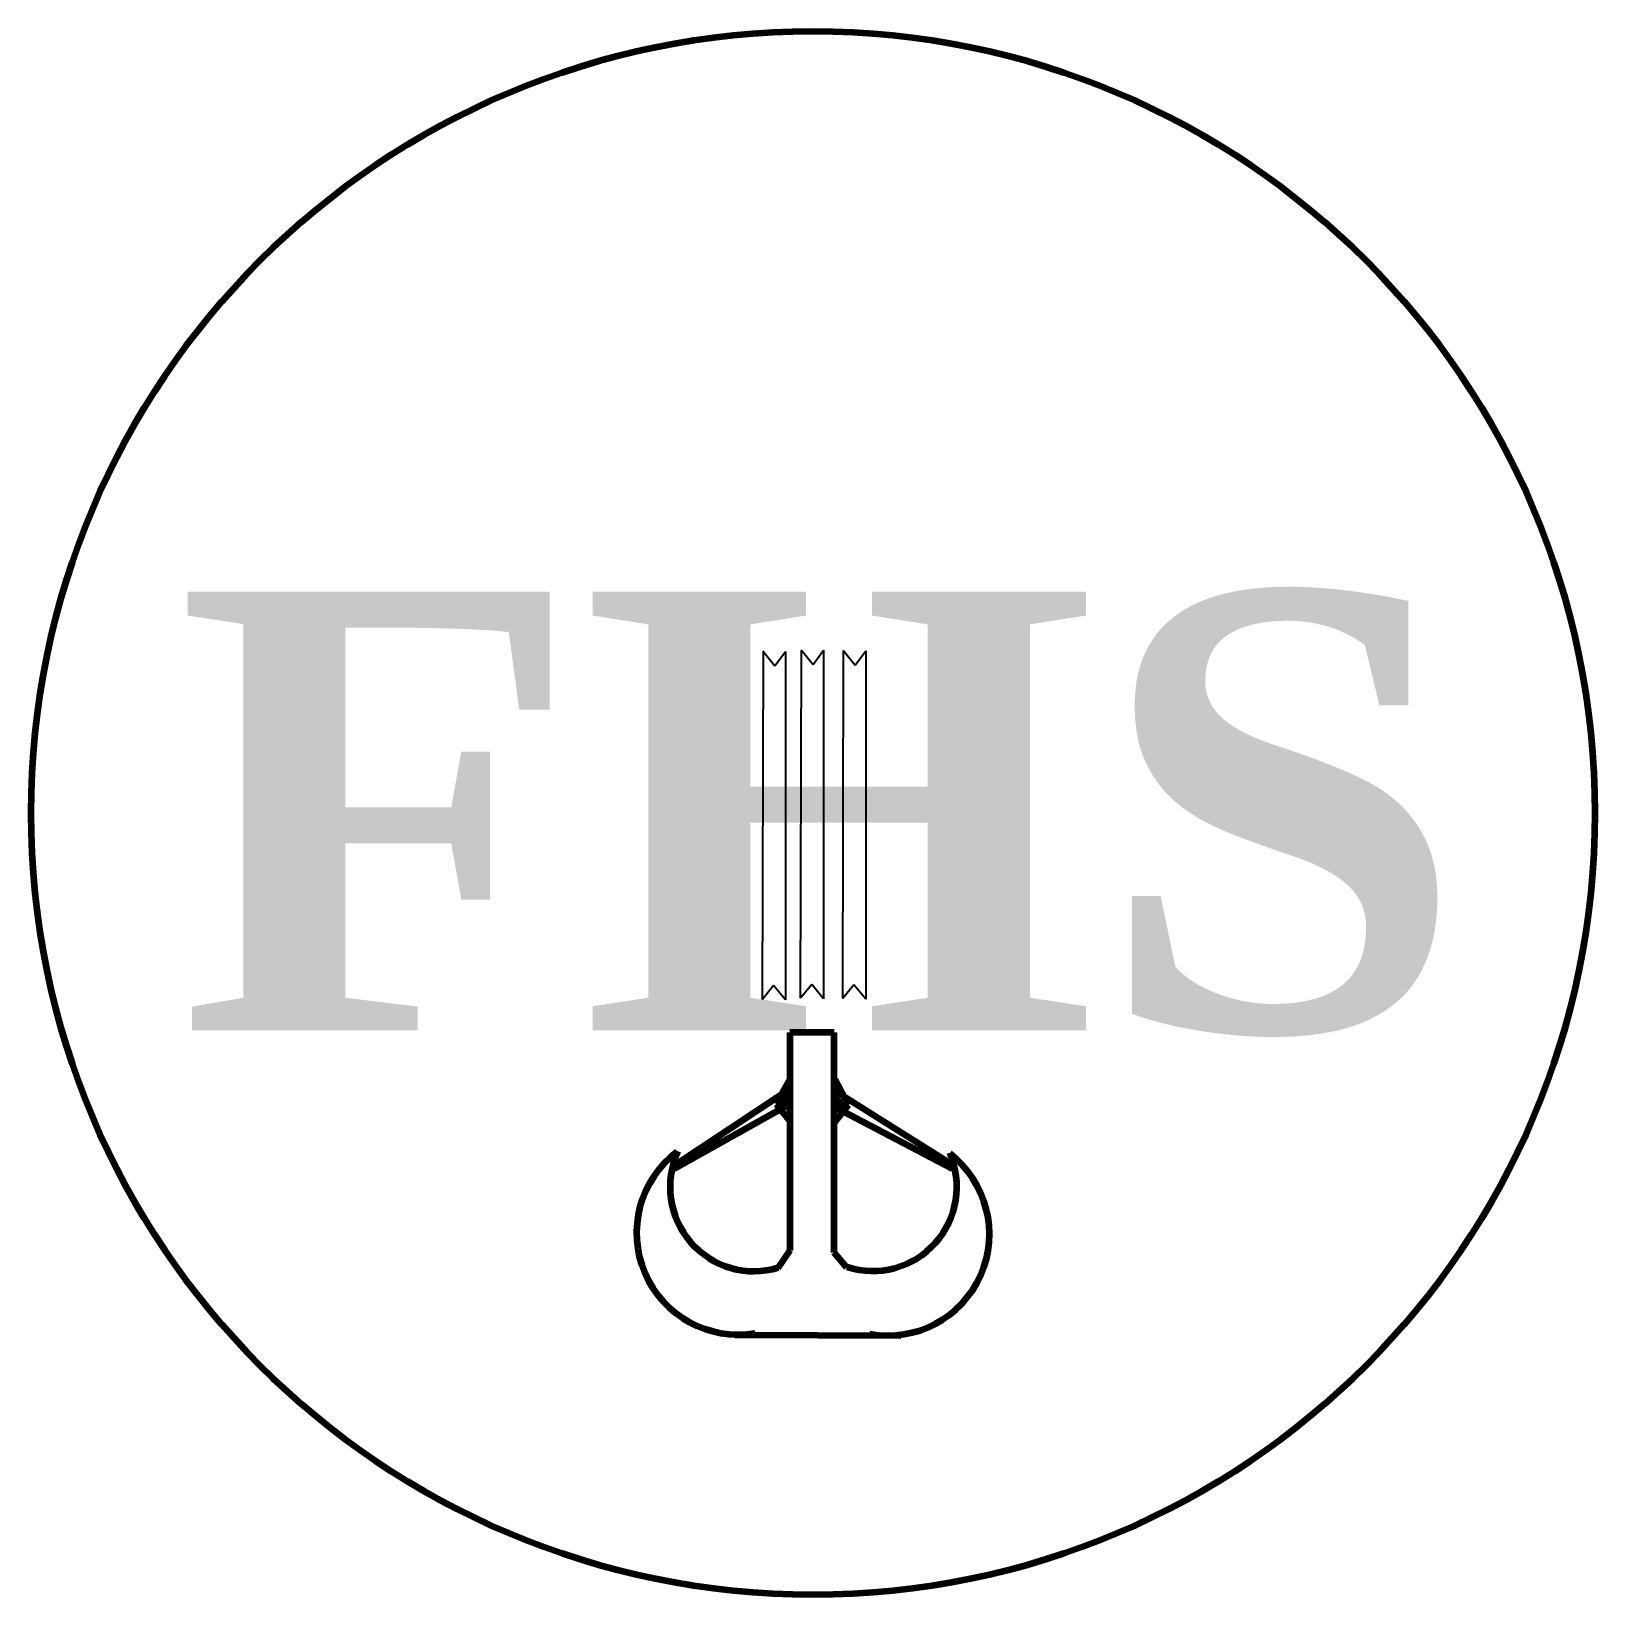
# Model space of a CAD drawing. Header units: inches. Extents: x -186864 to -48864, y -51941 to 86059.
import ezdxf

# ---------------------------------------------------------------- set-up
doc = ezdxf.new("R2010")
doc.units = ezdxf.units.IN
doc.header["$MEASUREMENT"] = 0
doc.styles.get("Standard").update_dxf_attribs({"font": 'timesbd.ttf'})

msp = doc.modelspace()

# ---------------------------------------------------------------- linework, layer by layer
at = {"color": 1}
for p, q in [((-122327, 612), (-122247, 31289)), ((-122280, 31373), (-121234, 30053)), ((-121234, 30053), (-120298, 31318)), ((-120298, 31318), (-120298, 555)), ((-118957, 715), (-118878, 31391)), ((-118911, 31476), (-117864, 30155)), ((-117864, 30155), (-116928, 31421)), ((-116928, 31421), (-116928, 658)), ((-115237, 680), (-115158, 31356)), ((-115190, 31441), (-114144, 30120)), ((-114144, 30120), (-113208, 31386)), ((-113208, 31386), (-113208, 622)), ((-121344, 1821), (-122327, 612)), ((-120298, 555), (-121344, 1821)), ((-117974, 1923), (-118957, 715)), ((-116928, 658), (-117974, 1923)), ((-114254, 1888), (-115237, 680)), ((-113208, 622), (-114254, 1888))]:
    msp.add_line(p, q, dxfattribs=at)
at = {"color": 1, "lineweight": 211}
for p, q in [((-115985, -2312), (-119910, -2312)), ((-119910, -2312), (-119910, -21553)), ((-115985, -21739), (-115985, -2312)), ((-119918, -6463), (-121104, -8651)), ((-115950, -6463), (-114765, -8697)), ((-130188, -14126), (-120238, -7514)), ((-120238, -7514), (-120095, -8768)), ((-115790, -7543), (-115876, -8939)), ((-105498, -14012), (-115790, -7543)), ((-120095, -8740), (-130131, -14354)), ((-121104, -8651), (-119918, -10155)), ((-114765, -8697), (-115950, -10201)), ((-115904, -8911), (-105583, -14325)), ((-130131, -14354), (-130188, -14126)), ((-105583, -14325), (-105498, -14012)), ((-119910, -21553), (-120979, -23115)), ((-114864, -23047), (-115985, -21739)), ((-124765, -28988), (-110104, -29045))]:
    msp.add_line(p, q, dxfattribs=at)
for centre, radius in [((-117864, 17059), 69000), ((-120523, -8540), 201), ((-115505, -8597), 191)]:
    msp.add_circle(centre, radius, dxfattribs=at)
for centre, radius, start, end in [((-124480, -20008), 8959, 126.81959, 279.64381), ((-123054, -15960), 7425, 155.0623, 286.75424), ((-112591, -15938), 7425, 252.12826, 23.8202), ((-111249, -20104), 8959, 259.61776, 52.44198)]:
    msp.add_arc(centre, radius, start, end, dxfattribs=at)

# ---------------------------------------------------------------- texts
at = {"color": 1, "lineweight": 20, "insert": (-174046, 36595), "char_height": 38731.71, "attachment_point": 1}
msp.add_mtext_dynamic_manual_height_columns('{\\fTimes New Roman|b1|i0|c162|p18;F}HS', width=418.15, gutter_width=66803, heights=[0], dxfattribs=at)

doc.saveas('drawing.dxf')
